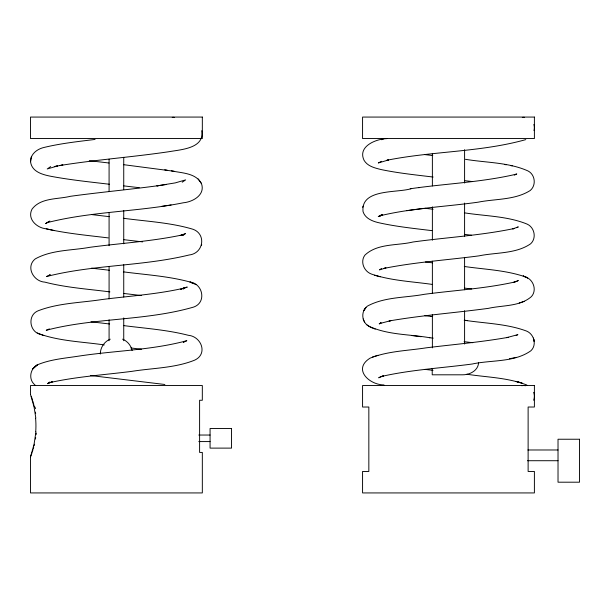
<?xml version="1.0" encoding="UTF-8"?>
<svg xmlns="http://www.w3.org/2000/svg" width="610" height="610" viewBox="0 0 610 610"><rect width="100%" height="100%" fill="white"/><g stroke="black" fill="none" stroke-linecap="round" stroke-linejoin="round"><path stroke-width="0.91" d="M100.307 354.044C100.231 347.677 104.333 341.524 110.25 339.16M411.323 188.62C397.804 193.195 360.54 188.284 363.041 211.609C365.245 218.723 373.023 221.491 379.611 222.917C396.82 226.699 414.381 228.491 431.849 230.633M478.553 362.721C478.286 370.644 469.525 374.967 462.441 374.807L432.216 374.807L432.216 368.364M35.929 431.88L34.061 444.347L30.5 456.89L30.5 492.933L202.329 492.933L202.329 452.429L199.6 452.429L199.6 400.267L202.314 400.267L202.329 385.543L30.5 385.543L30.5 394.403M36.081 434.716L36.242 433.222M48.541 275.674L50.272 274.713L46.413 276.574C93.094 264.565 142.321 266.402 189.169 254.98C204.144 253.348 206.668 232.639 191.502 228.826C169.359 222.444 146.095 221.354 123.35 218.258M201.536 245.578L201.674 244.389M95.061 139.431C78.11 141.543 61.046 143.373 44.4 147.368C37.439 148.817 30.302 153.964 30.569 161.757C31.819 172.531 44.24 175.093 53.032 176.694C71.751 180.08 90.699 182.039 109.586 184.266M35.471 439.009L35.693 437.606M30.569 161.757L31.392 156.686M362.736 207.362L363.019 206.165M34.076 445.689L34.427 444.24M33.367 448.373L33.725 447.069M33.016 449.593L32.338 451.789M32.025 452.757L30.5 456.89M183.404 289.094L185.249 287.371L180.629 289.323L187.247 287.051L183.45 288.347M381.235 214.964L380.282 215.833L381.768 214.873L378.246 216.603L382.699 214.895L380.144 215.879M49.509 382.02L47.534 383.705L52.49 381.746L48.609 382.882C76.021 376.614 104.234 374.921 132.073 371.322C152.95 367.99 174.986 368.12 194.788 360.098C208.14 353.808 201.254 336.4 188.299 335.294C167.079 329.819 145.073 328.378 123.403 325.565M381.502 268.491L379.512 269.894L385.985 267.889L384.056 268.385C415.372 262.094 447.351 260.035 478.987 255.857C496.014 252.304 515.831 254.019 530.654 243.787C536.769 238.197 534.573 227.385 527.116 224.106C507.352 216.024 485.255 216.169 464.385 212.829M183.198 235.323L185.463 233.569L180.194 235.544L183.496 234.667C152.668 241.362 121.032 243.146 89.815 247.309C71.667 250.611 51.751 249.719 35.25 258.907C25.361 266.814 33.535 281.546 44.804 282.117C66.078 287.645 88.168 289.056 109.907 291.893M381.402 161.322L378.337 162.969L388.539 159.942L386.862 160.27C432.772 151.021 480.642 152.271 525.797 139.614M516.136 335.553L517.882 334.631L506.643 337.658L508.267 337.322C481.107 342.149 453.581 344.452 426.215 347.83C407.518 350.758 387.876 351.032 370.125 358.131C352.412 369.073 369.111 384.849 384.003 384.94M50.676 166.599L47.244 168.962L57.569 165.973L54.313 166.576L62.891 164.975L59.932 165.524C96.266 159.645 133.041 157.075 169.435 151.631C181.361 149.534 204.724 148.314 201.765 130.7M182.23 182.192L185.638 179.889L175.276 182.886L156.846 185.89L166.461 184.494M380.899 322.812L379.275 323.895L381.059 322.919L379.283 323.666L390.827 320.639L389.066 320.982C421.96 315.271 455.304 312.816 488.374 308.355C502.571 305.137 519.872 306.723 531.447 296.582C537.288 290.063 533.254 279.159 525.134 276.81C505.621 270.1 484.592 269.437 464.301 266.478M515.587 174.719L516.761 173.957L514.253 174.94L516.129 174.231C481.389 182.344 445.46 183.625 410.225 188.764M184.853 341.31L183.32 342.279L186.82 340.7C151.532 350.247 114.413 350.62 78.37 356.179C64.614 358.284 50.363 359.381 37.408 364.818C29.997 368.646 28.151 379.664 35.014 384.979M49.86 221.018L45.567 223.641L48.975 221.567M516.472 281.553L518.309 280.501L513.407 282.483L515.183 281.911C485.286 288.629 454.526 290.299 424.202 294.333C405.375 297.848 384.529 296.78 367.342 306.151C360.678 311.115 361.471 322.233 368.783 326.137C387.64 335.065 409.638 334.196 429.897 337.757M380.609 376.705L378.703 377.803L383.553 375.821L381.578 376.439C411.353 369.675 441.998 368.036 472.201 364.017C491.401 359.824 514.306 362.584 530.898 350.758C537.097 345.016 534.108 334.181 526.628 331.1C506.948 323.742 485.446 323.452 464.85 320.311M48.068 329.743L49.303 329.095M516.624 227.698L518.294 226.889L512.743 228.895L514.443 228.453C481.023 235.498 446.772 237.343 412.985 242.002C397.278 245.784 377.331 243.215 364.887 255.163C359.885 261.896 364.117 271.618 371.696 274.157C391.262 280.752 412.23 281.523 432.543 284.451M49.189 329.065L46.253 330.254C94.451 317.596 145.76 320.974 193.667 307.059C206.79 302.507 202.916 283.574 189.946 281.995C168.246 276.086 145.607 274.797 123.388 271.846M47.184 222.642C91.675 211.281 138.363 211.838 183.366 202.772C192.897 201.918 205.54 194.895 201.445 183.549C195.711 172.828 181.734 173.164 171.364 170.838M519.232 303.002L524.463 301.325M372.474 357.025L377.933 355.302M380.861 215.589C412.749 208.002 445.757 206.744 478.141 202.177C495.328 198.73 514.901 200.194 530.166 190.541C536.472 185.432 535.229 174.559 527.955 170.922C508.481 162.245 486.178 162.794 465.415 159.294M184.212 288.08C157.09 294.378 129.152 296.018 101.596 299.594C80.528 302.812 58.507 303.017 38.407 310.681C26.977 314.935 29.31 332.526 41.091 334.501C61.396 341.28 83.212 341.852 104.272 344.924M386.885 138.623C375.928 138.92 357.33 146.43 364.094 160.377C367.67 166.347 374.914 168.017 381.189 169.572C398.322 173.164 415.776 174.925 433.138 177.045M509.457 358.764L516.411 357.338M381.402 139.705L383.08 139.385M161.459 206.386L171.113 204.96M159.126 185.562C129.579 189.58 99.865 192.264 70.318 196.313C57.63 199.439 40.649 197.548 31.994 209.2C26.909 219.089 36.935 227.987 46.261 228.826C66.635 233.5 87.512 235.361 108.222 237.9M415.867 209.474L406.809 210.671L408.128 210.496M418.719 187.697L419.596 187.583M423.264 208.559L424.133 208.445L414.769 209.611M198.776 435.037L210.069 435.037M198.768 441.579L210.069 441.579M527.879 449.982L558.02 449.982M527.551 460.718L558.02 460.718M467.626 320.631L464.21 320.242M109.053 163.015L89.266 160.682M123.571 239.646L142.641 241.888M123.594 293.448L141.253 295.522M109.632 323.994L90.966 321.798M123.411 164.654L174.254 171.296M123.7 185.875L139.286 187.697M109.312 216.657L92.034 214.629M109.472 270.26L91.469 268.156M430.538 316.377L432.658 316.62M429.554 337.711L433.245 338.138M464.096 341.684L472.742 342.713M130.875 347.974L141.474 349.225M432.787 155.55L424.941 154.62M464.477 180.636L472.46 181.582M433.1 209.245L425.101 208.3M464.53 234.377L471.515 235.208M464.645 288.133L471.705 288.972M433.001 370.339L425.063 369.401M425.406 261.987L432.437 262.818M466.833 374.227C486.841 377.331 507.863 377.529 526.865 385.04M424.865 315.698L430.881 316.415M411.971 335.576L421.167 336.72M90.364 375.501L164.875 384.498M164.723 169.801L167.27 170.205M504.828 164.532L506.231 164.784M510.684 165.584L512.24 165.859M46.261 228.826L54.603 230.633M374.639 275.255L380.221 276.795M375.226 329.11L370.506 327.273L367.052 324.993M37.233 332.938L43.729 335.576M193.538 283.551L189.946 281.995L196.115 284.679M122.579 339.16C127.353 341.104 131.028 345.481 132.134 350.514M198.158 178.882L201.445 183.549M363.179 318.992L364.498 321.958M31.255 396.317L31.994 398.46M30.576 394.678L34.084 407.053L35.815 418.071M32.208 399.108L32.666 400.534M32.948 401.464L33.237 402.455M33.527 403.5L33.817 404.598M34.114 405.741L34.396 406.939M35.449 412.146L35.67 413.542M464.591 149.717L464.591 183.061M464.591 203.061L464.591 236.405M464.591 257.367L464.591 289.758M464.591 310.719L464.591 344.063M432.376 153.529L432.376 185.913M432.376 206.874L432.376 240.218M432.376 261.179L432.376 293.57M432.376 314.524L432.376 347.868M123.738 157.304L123.738 189.618M123.738 210.526L123.738 243.794M123.738 264.702L123.738 297.017M123.738 317.924L123.738 340.738M109.083 159.202L109.083 191.517M109.083 212.433L109.083 245.693M109.083 266.6L109.083 298.915M109.083 319.831L109.083 340.738M533.857 124.463A10.736 10.477 -11.7 0 1 533.979 130.578M522.312 117.41A10.736 10.477 -11.7 0 1 524.432 117.333M533.643 392.329A10.736 10.736 0 0 1 533.643 400.236M521.702 385.726A10.736 10.736 0 0 1 525.614 385.726M172.233 117.41A10.736 7.366 -72.8 0 1 174.483 117.455M35.51 408.7A29.684 0.396 72 0 1 34.999 407.083M35.601 418.239A29.356 10.027 89.9 0 1 35.723 431.75M365.87 307.608L363.85 310.581L365.87 307.608M37.408 364.818L32.841 368.791L37.408 364.818M202.329 117.067L30.5 117.067L30.5 138.546L202.329 138.546L202.329 117.067M534.398 117.067L362.569 117.067L362.569 138.546L534.398 138.546L534.398 117.067M534.398 385.543L362.569 385.543L362.569 407.022L368.837 407.022L368.837 471.454L362.569 471.454L362.569 492.933L534.398 492.933L534.398 471.454L528.123 471.454L528.123 407.022L534.398 407.022L534.398 385.543M231.548 428.502L210.069 428.502L210.069 448.114L231.548 448.114L231.548 428.502M579.5 439.238L558.02 439.238L558.02 482.197L579.5 482.197L579.5 439.238M521.924 382.996L515.991 381.433L521.924 382.996M527.589 277.931L523.281 275.987L527.589 277.931M534.238 341.486L533.422 338.184L534.238 341.486"/></g></svg>
